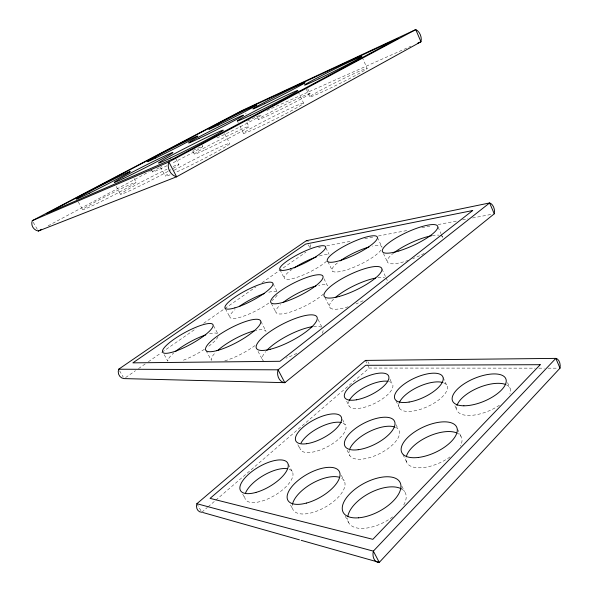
<?xml version="1.0" encoding="UTF-8"?>
<svg xmlns="http://www.w3.org/2000/svg" width="592" height="592" viewBox="0 0 592 592"><rect width="100%" height="100%" fill="white"/><g stroke="black" fill="none" stroke-linecap="round" stroke-linejoin="round"><path stroke-width="0.44" stroke-dasharray="2.96 2.22" d="M201.828 512.228L207.429 507.396M208.125 506.796L215.125 500.765M215.828 500.159L369.164 368.046L535.116 368.157M125.637 377.541L135.487 370.696M138.513 368.587L145.336 363.843M148.363 361.742L161.239 352.78M161.993 352.255L196.078 328.545M203.655 323.276L224.109 309.054M224.864 308.528L255.922 286.92M261.975 282.71L305.909 252.148M48.093 225.818L148.977 171.806M149.791 171.369L152.233 170.059M266.822 110.512L410.841 46.28M318.6 247.434L320.413 247.086M326.747 245.872L352.099 241.025M364.776 238.598L373.833 236.867M378.362 236.001L407.333 230.458M421.822 227.691L431.775 225.781M438.117 224.568L457.128 220.934M462.559 219.891L467.998 218.855M472.52 217.989L491.538 214.356M538.801 368.157L544.329 368.165M548.022 368.165L558.16 368.172M33.219 222.259L37.4 229.452M119.577 370.777L123.217 377.037M196.877 503.711L201.376 511.451M78.277 201.902L82.569 209.531M164.236 354.704L167.847 361.12A28.601 6.875 -28.8 0 1 173.981 352.736M242.698 494.172L244.925 498.131M116.173 186.354L120.457 194.198M206.009 350.545L211.307 360.239A30.984 8.207 -28.3 0 1 215.562 352.455M290.531 505.028L292.685 508.957M134.036 178.466L136.101 182.292A30.133 1.236 -27.1 0 1 95.438 204.255A30.133 1.236 -27.1 0 1 96.311 201.406A30.133 1.236 -27.1 0 1 136.101 182.292M213.512 325.689L217.863 333.747M288.319 464.269L292.626 472.238M151.715 170.37L152.551 171.939M225.419 308.758L229.933 317.245M297.813 444.688L300.262 449.284M160.447 166.937L165.331 176.172M258.031 351.367L262.515 359.832M345.254 516.217L348.599 522.536M175.965 158.952L178.851 164.465M260.954 321.56L266.045 331.305A30.984 8.207 -28.3 0 0 255.396 330.551M341.295 475.287L344.189 480.815M192.726 150.99L194.368 154.186M271.351 303.422L276.138 312.702M347.104 450.29L349.842 455.588M201.968 144.818L202.775 146.394M273.075 283.76L277.433 292.278A26.847 6.216 -27.5 0 0 267.91 292.441M342.553 419.521L345.306 424.908M280.001 269.76L284.515 278.669M346.66 401.25L349.139 406.142M224.649 133.555L229.607 143.419M318.104 319.517L321.996 327.265M401.827 486.136L404.625 491.693M237.399 121.034L238.221 122.685M239.856 125.985L243.541 133.415M325.067 297.665L330.144 307.892M402.967 454.604L407.459 463.647M308.41 244.844L310.045 248.159M365.397 360.41L367.284 364.228M367.654 364.99L369.164 368.046A5.683 4.299 88.9 0 0 369.415 366.337M246.871 122.448L248.847 126.459M323.965 278.662L327.413 285.655A29.075 7.319 -26.8 0 0 318.666 285.337M396.018 424.664L398.268 429.23M325.874 247.782L329.048 254.286M389.869 378.984L391.867 383.076M256.758 116.261L258.364 119.547M327.894 261.634L332.615 271.284M396.018 400.858L399.918 408.828M298.094 91.494L303.652 103.267A33.766 1.591 -26.6 0 1 256.832 128.042A33.766 1.591 -26.6 0 1 260.066 123.358A33.766 1.591 -26.6 0 1 303.652 103.267M381.951 269.086L385.718 277.063M386.095 277.863L387.227 280.253A31.85 8.725 -25.7 0 1 386.554 283.072M457.468 429L461.79 438.161M306.367 89.237L309.875 96.725M383.424 253.465L387.19 261.494M454.893 405.786L456.735 409.708M307.677 88.622L310.016 93.61A29.045 1.169 -26.6 0 1 269.908 114.685A29.045 1.169 -26.6 0 1 272.313 111.222A29.045 1.169 -26.6 0 1 310.016 93.61M377.437 237.459L382.018 247.227A27.617 6.534 -25.6 0 0 372.479 246.109M443.097 377.541L447.249 386.413M362.186 57.269L367.151 68.391A31.998 1.384 -26.4 0 1 324.653 90.835A31.998 1.384 -26.4 0 1 323.683 88.637A31.998 1.384 -26.4 0 1 367.151 68.391M438.036 227.054L440.973 233.618M441.336 234.439L442.439 236.904M507.559 382.661L510.06 388.263M218.019 336.73A28.601 6.875 -28.8 0 1 208.14 346.675M204.418 349.273A28.601 6.875 -28.8 0 1 181.389 360.935M209.561 333.784A28.601 6.875 -28.8 0 1 218.293 334.554M323.136 330.573A33.944 9.96 -27.4 0 1 322.218 333.326M296.762 353.357A33.944 9.96 -27.4 0 1 286.032 358.16M263.973 361.283A33.944 9.96 -27.4 0 1 265.675 351.604M313.582 326.518A33.944 9.96 -27.4 0 1 321.249 327.184M255.041 345.543A30.984 8.207 -28.3 0 1 224.168 361.031M363.037 300.751A31.85 8.725 -25.7 0 1 355.992 303.933M348.111 306.797A31.85 8.725 -25.7 0 1 333.533 299.226M377.97 277.685A31.85 8.725 -25.7 0 1 384.534 277.796M277.152 295.142A26.847 6.216 -27.5 0 1 272.091 300.521M268.805 303.052A26.847 6.216 -27.5 0 1 236.859 318.082A26.847 6.216 -27.5 0 1 235.046 309.697M440.685 235.512A30.273 7.674 -24.5 0 1 442.298 239.168M424.205 253.42A30.273 7.674 -24.5 0 1 412.698 258.726M408.495 260.302A30.273 7.674 -24.5 0 1 394.161 252.621M432.286 235.601A30.273 7.674 -24.5 0 1 439.146 235.179M380.974 250.046A27.617 6.534 -25.6 0 1 344.455 270.544A27.617 6.534 -25.6 0 1 338.72 261.938M323.558 293.906A29.075 7.319 -26.8 0 1 287.046 312.983A29.075 7.319 -26.8 0 1 280.549 304.643M326.592 261.19A25.493 5.624 -26.5 0 1 292.182 278.736A25.493 5.624 -26.5 0 1 292.13 269.293M319.34 255.996A25.493 5.624 -26.5 0 1 327.324 254.575M307.781 241.255A5.913 4.677 79 0 1 308.432 241.728M310.334 244.592A5.913 4.677 79 0 1 310.652 248.144M174.092 170.304A36.127 1.828 -26.9 0 1 219.625 147.186A36.127 1.828 -26.9 0 1 221.068 149.354A36.127 1.828 -26.9 0 1 175.543 172.472M170.074 174.81A36.127 1.828 -26.9 0 1 169.268 173.16M173.108 166.456A32.797 1.487 -27 0 1 172.583 168.757M170.881 169.734A32.797 1.487 -27 0 1 168.764 170.933M168.002 171.354A32.797 1.487 -27 0 1 128.568 191.29A32.797 1.487 -27 0 1 127.694 189.47A32.797 1.487 -27 0 1 166.981 169.223M193.022 150.435A28.194 1.11 -26.9 0 1 200.392 148.222A28.194 1.11 -26.9 0 1 171.895 163.34M167.085 165.693A28.194 1.11 -26.9 0 1 161.749 166.308M247.5 120.975A26.699 0.999 -26.7 0 1 253.635 119.732A26.699 0.999 -26.7 0 1 215.074 138.683M245.658 113.25A6.312 4.98 66.4 0 1 246.139 114.086M289.148 469.197A27.239 11.448 -30.7 0 1 274.14 495.726A27.239 11.448 -30.7 0 1 244.97 494.749M401.258 488.8A32.005 16.28 -28 0 1 403.596 505.191M392.666 516.868A32.005 16.28 -28 0 1 362.785 528.412A32.005 16.28 -28 0 1 347.645 518.289M341.628 478.262A29.378 13.557 -29.6 0 1 324.364 507.633A29.378 13.557 -29.6 0 1 292.307 505.198M456.195 432.715A30.148 14.363 -24.7 0 1 460.347 446.057M450.001 456.943A30.148 14.363 -24.7 0 1 419.92 467.798A30.148 14.363 -24.7 0 1 406.068 457.771M343.057 423.095A25.626 10.404 -28.2 0 1 326.606 447.189A25.626 10.404 -28.2 0 1 300.262 444.807M506.449 384.844A28.756 12.706 -22.4 0 1 509.838 394.028M499.404 405.224A28.756 12.706 -22.4 0 1 469.7 415.436A28.756 12.706 -22.4 0 1 456.75 406.216M443.489 382.758A26.329 10.915 -24.6 0 1 427.602 406.586A26.329 10.915 -24.6 0 1 399.178 403.041M395.404 427.239A27.639 12.166 -26.8 0 1 379.598 453.672A27.639 12.166 -26.8 0 1 349.324 450.29M367.824 361.705A5.683 4.299 88.9 0 1 369.031 363.784M389.381 381.655A24.383 9.457 -26.2 0 1 374.832 403.315A24.383 9.457 -26.2 0 1 348.843 401.576M204.987 149.917A30.658 1.317 -26.8 0 0 248.832 126.851A30.658 1.317 -26.8 0 0 211.285 144.211A30.658 1.317 -26.8 0 0 204.987 149.917"/><path stroke-width="0.89" d="M201.828 512.228A6.867 5.676 -72.8 0 1 196.877 503.711L365.397 360.41L555.836 358.382L560.002 368.172L379.272 562.4L301.195 540.326M494.253 213.83L284.826 382.669L124.128 378.599A6.986 6.453 -81.8 0 1 118.674 369.216L306.36 240.7L489.614 202.945A7.674 5.047 80.3 0 1 494.253 213.83L489.614 202.945L278.07 369.815L118.674 369.216M38.332 231.05L176.623 176.779L420.949 41.773A8.325 5.498 71.1 0 0 415.762 29.6L242.158 110.489L32.294 220.668A7.518 6.978 45.9 0 0 38.332 231.05L41.581 229.304M417.582 43.275L420.949 41.773L415.762 29.6L168.853 161.979L32.294 220.668M196.877 503.711L373.352 551.13A9.265 6.579 -80.2 0 0 379.272 562.4L373.352 551.13L555.836 358.382A7.296 4.529 87.4 0 1 560.002 368.172M202.716 512.472L299.419 539.823M266.785 350.383A33.944 9.96 -27.4 0 1 312.754 326.629M335.309 297.584A31.85 8.725 -25.7 0 1 375.528 278.085M394.161 252.621A30.273 7.674 -24.5 0 1 431.487 235.749M283.635 302.075A29.075 7.319 -26.8 0 1 315.965 285.98M239.434 306.33A26.847 6.216 -27.5 0 1 264.158 293.61M175.343 351.596A28.601 6.875 -28.8 0 1 205.809 334.88M217.649 350.479A30.984 8.207 -28.3 0 1 254.59 330.743M294.113 267.947A25.493 5.624 -26.5 0 1 316.38 256.95M340.119 260.909A27.617 6.534 -25.6 0 1 368.905 247.034M306.36 240.7A5.913 4.677 79 0 1 307.085 240.914M347.77 516.712A32.005 16.28 -28 0 1 369.697 493.047A32.005 16.28 -28 0 1 401.258 488.8M292.448 504.362A29.378 13.557 -29.6 0 1 311.577 483.731A29.378 13.557 -29.6 0 1 339.349 477.278M245.443 493.217A27.239 11.448 -30.7 0 1 263.351 475.517A27.239 11.448 -30.7 0 1 287.29 468.716M406.475 456.055A30.148 14.363 -24.7 0 1 427.52 436.844A30.148 14.363 -24.7 0 1 456.195 432.715M456.965 405.461A28.756 12.706 -22.4 0 1 477.788 388.019A28.756 12.706 -22.4 0 1 505.664 384.504M349.872 448.736A27.639 12.166 -26.8 0 1 369.623 431.472A27.639 12.166 -26.8 0 1 394.664 426.965M301.032 443.031A25.626 10.404 -28.2 0 1 319.266 427.542A25.626 10.404 -28.2 0 1 341.421 422.547M349.176 400.799A24.383 9.457 -26.2 0 1 366.1 386.539A24.383 9.457 -26.2 0 1 388.034 381.329M399.459 402.345A26.329 10.915 -24.6 0 1 418.352 386.813A26.329 10.915 -24.6 0 1 442.587 382.462M365.397 360.41A5.683 4.299 88.9 0 1 366.685 360.809M540.215 364.702L372.856 539.327L210.071 498.368L365.604 365.301L540.215 364.702M472.675 210.537L279.942 361.283L132.86 362.859L305.62 244.074L472.675 210.537M398.172 38.362L173.826 158.486L46.886 213.394L240.285 111.807L398.172 38.362M176.623 176.779L168.853 161.979A10.412 8.799 64.7 0 0 176.623 176.779M284.826 382.669L278.07 369.815A9.553 7.763 -89.2 0 0 284.826 382.669M176.949 350.634A28.697 6.534 -28.7 0 0 213.076 324.882A28.697 6.534 -28.7 0 0 173.352 339.712A28.697 6.534 -28.7 0 0 176.949 350.634M270.241 349.265A34.077 9.479 -27.4 0 0 317.238 318.851A34.077 9.479 -27.4 0 0 272.586 329.885A34.077 9.479 -27.4 0 0 270.241 349.265M216.605 350.701A31.102 7.807 -28.2 0 0 260.628 322.995A31.102 7.807 -28.2 0 0 222.237 332.822A31.102 7.807 -28.2 0 0 216.605 350.701M339.423 296.385A31.968 8.303 -25.8 0 0 381.951 269.086A31.968 8.303 -25.8 0 0 337.499 281.4A31.968 8.303 -25.8 0 0 339.423 296.385M234.861 307.892A26.929 5.905 -27.5 0 0 272.86 284.626A26.929 5.905 -27.5 0 0 239.094 294.424A26.929 5.905 -27.5 0 0 234.861 307.892M398.816 250.986A30.384 7.296 -24.7 0 0 437.673 226.233A30.384 7.296 -24.7 0 0 393.665 239.449A30.384 7.296 -24.7 0 0 398.816 250.986M340.496 260.421A27.706 6.209 -25.7 0 0 377.437 237.459A27.706 6.209 -25.7 0 0 339.083 249.188A27.706 6.209 -25.7 0 0 340.496 260.421M282.917 302.379A29.171 6.956 -26.8 0 0 323.077 277.263A29.171 6.956 -26.8 0 0 284.589 288.2A29.171 6.956 -26.8 0 0 282.917 302.379M290.517 268.842A25.567 5.343 -26.5 0 0 325.667 247.419A25.567 5.343 -26.5 0 0 291.841 257.942A25.567 5.343 -26.5 0 0 290.517 268.842M89.296 193.229A30.244 0.814 -27 0 0 130.314 171.569A30.244 0.814 -27 0 0 90.524 191.016A30.244 0.814 -27 0 0 89.296 193.229M170.148 158.175A36.282 1.206 -26.9 0 0 222.696 130.773A36.282 1.206 -26.9 0 0 179.48 151.145A36.282 1.206 -26.9 0 0 170.148 158.175M123.188 178.636A32.923 0.984 -27 0 0 171.895 153.343A32.923 0.984 -27 0 0 134.939 170.807A32.923 0.984 -27 0 0 123.188 178.636M250.564 115.27A33.899 1.051 -26.7 0 0 297.724 90.709A33.899 1.051 -26.7 0 0 254.212 111.407A33.899 1.051 -26.7 0 0 250.564 115.27M155.629 158.034A28.29 0.733 -26.9 0 0 197.077 136.597A28.29 0.733 -26.9 0 0 164.339 152.233A28.29 0.733 -26.9 0 0 155.629 158.034M319.051 78.729A32.116 0.918 -26.5 0 0 361.83 56.469A32.116 0.918 -26.5 0 0 318.415 77.278A32.116 0.918 -26.5 0 0 319.051 78.729M264.594 103.726A29.141 0.77 -26.7 0 0 304.947 82.806A29.141 0.77 -26.7 0 0 267.31 100.869A29.141 0.77 -26.7 0 0 264.594 103.726M199.112 138.417A30.777 0.873 -26.8 0 0 243.238 115.514A30.777 0.873 -26.8 0 0 205.764 133.385A30.777 0.873 -26.8 0 0 199.112 138.417M218.219 125.067A26.788 0.659 -26.8 0 0 256.373 105.339A26.788 0.659 -26.8 0 0 223.31 121.227A26.788 0.659 -26.8 0 0 218.219 125.067M255.922 492.433A27.328 11.174 -30.5 0 0 287.89 463.469A27.328 11.174 -30.5 0 0 248.396 474.444A27.328 11.174 -30.5 0 0 255.922 492.433M358.537 517.815A32.131 15.903 -27.9 0 0 400.902 485.285A32.131 15.903 -27.9 0 0 355.392 488.888A32.131 15.903 -27.9 0 0 358.537 517.815M306.345 503.096A29.482 13.239 -29.5 0 0 339.231 471.336A29.482 13.239 -29.5 0 0 295.127 483.102A29.482 13.239 -29.5 0 0 306.345 503.096M418.455 457.453A30.259 14.03 -24.7 0 0 457.068 428.171A30.259 14.03 -24.7 0 0 412.113 433.707A30.259 14.03 -24.7 0 0 418.455 457.453M306.686 443.704A25.7 10.153 -28.1 0 0 341.688 419.055A25.7 10.153 -28.1 0 0 307.204 423.983A25.7 10.153 -28.1 0 0 306.686 443.704M463.891 405.794A28.853 12.402 -22.6 0 0 506.16 382.003A28.853 12.402 -22.6 0 0 467.48 381.781A28.853 12.402 -22.6 0 0 463.891 405.794M409.116 402.049A26.411 10.649 -24.7 0 0 443.097 377.541A26.411 10.649 -24.7 0 0 404.321 384.001A26.411 10.649 -24.7 0 0 409.116 402.049M358.234 449.713A27.735 11.87 -26.8 0 0 394.982 422.954A27.735 11.87 -26.8 0 0 355.844 428.179A27.735 11.87 -26.8 0 0 358.234 449.713M356.377 399.807A24.457 9.22 -26.2 0 0 388.907 377.067A24.457 9.22 -26.2 0 0 354.564 383.061A24.457 9.22 -26.2 0 0 356.377 399.807"/></g></svg>
